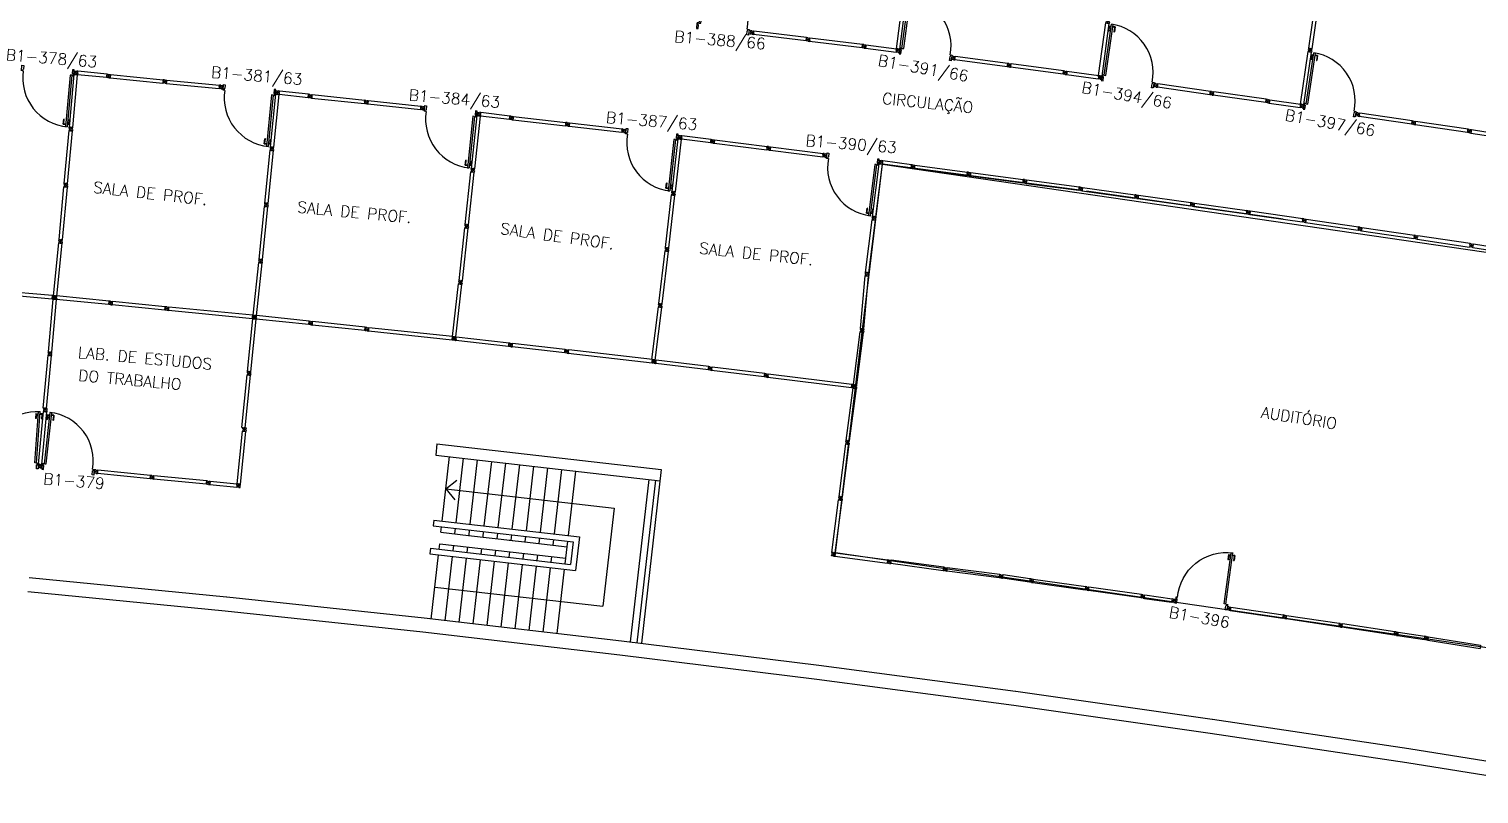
# Model space of a CAD drawing. Header units: millimetres. Extents: x 2757 to 3055, y 1102 to 1216.
# Drawn here: x 2949.72 to 2975.42, y 1184.72 to 1198.28 of the extents above; entities that cross this region are included whole.
import ezdxf

# ---------------------------------------------------------------- set-up
doc = ezdxf.new("R2010")
doc.units = ezdxf.units.MM
for name, color, linetype in [('ALV', 2, 'Continuous'), ('BANC', 2, 'Continuous'), ('DIV', 2, 'Continuous'), ('ESC', 1, 'Continuous'), ('TEXTO', 2, 'Continuous'), ('TEXTO-ENDEREÇO', 2, 'Continuous'), ('USO1', 2, 'Continuous')]:
    doc.layers.add(name, color=color, linetype=linetype)
doc.styles.add('1', font='romans.shx')
doc.styles.add('UNB-100', font='simplex.shx', dxfattribs={"height": 0.2})
doc.styles.add('UNB-100-1', font='simplex.shx', dxfattribs={"height": 0.2})
doc.dimstyles.new('1-600', dxfattribs={"dimtxt": 1.1, "dimasz": 2.5, "dimexe": 2, "dimexo": 4, "dimgap": 0.2, "dimtad": 1, "dimdec": 0, "dimzin": 4, "dimdsep": 46, "dimlunit": 6, "dimtxsty": '1', "dimblk1": 'NONE', "dimblk2": 'NONE', "dimsah": 1, "dimcen": 0, "dimclrd": 2, "dimclre": 2, "dimclrt": 2, "dimadec": 0, "dimazin": 0, "dimtfac": 1, "dimtdec": 0, "dimtmove": 2, "dimatfit": 3, "dimldrblk": 'NONE', "dimfxl": 1, "dimtolj": 1, "dimtzin": 0, "dimarcsym": 0})

# ---------------------------------------------------------------- blocks, each defined once
blk = doc.blocks.new('DIVMT-SLC')
for p, q in [((-0.03, 0.03), (-0.03, 0.006)), ((-0.008, 0.03), (-0.03, 0.03)), ((-0.0185, 0.006), (-0.03, 0.006)), ((-0.0185, -0.006), (-0.0185, 0.006)), ((-0.008, 0.03), (-0.008, 0.02)), ((-0.008, 0.02), (0.008, 0.02)), ((-0.0051, 0), (0.0051, 0)), ((0.0051, 0), (-0.0051, 0)), ((-0.0051, 0), (0.0051, 0)), ((0, -0.0051), (0, 0.0051)), ((0, 0.0051), (0, -0.0051)), ((0.008, 0.03), (0.008, 0.02)), ((0.008, 0.03), (0.03, 0.03)), ((0.0205, 0.006), (0.03, 0.006)), ((0.0205, -0.006), (0.0205, 0.006)), ((0.0205, 0.006), (0.0205, -0.006)), ((0.0205, 0.006), (0.03, 0.006)), ((0.97, 0.03), (0.03, 0.03)), ((0.03, 0.006), (0.03, 0.03)), ((0.03, -0.03), (0.03, 0.03)), ((0.03, -0.005), (0.03, 0.005)), ((0.97, -0.03), (0.97, 0.03)), ((0.97, 0.03), (0.97, 0.009)), ((0.97, 0.009), (0.97, 0.027)), ((0.9795, 0.006), (0.97, 0.006)), ((0.97, -0.005), (0.97, 0.005)), ((0.9795, 0.006), (0.9795, -0.006)), ((1.0051, 0), (0.9949, 0)), ((1, 0.0051), (1, -0.0051)), ((-0.0185, -0.006), (-0.03, -0.006)), ((-0.03, -0.03), (-0.03, -0.006)), ((-0.008, -0.03), (-0.03, -0.03)), ((-0.008, -0.03), (-0.008, -0.02)), ((-0.008, -0.02), (0.008, -0.02)), ((0.008, -0.03), (0.008, -0.02)), ((0.008, -0.03), (0.03, -0.03)), ((0.0205, -0.006), (0.03, -0.006)), ((0.0205, -0.006), (0.03, -0.006)), ((0.03, -0.006), (0.03, -0.03)), ((0.97, -0.03), (0.03, -0.03)), ((0.9795, -0.006), (0.97, -0.006)), ((0.97, -0.009), (0.97, -0.027))]:
    blk.add_line(p, q)
blk = doc.blocks.new('PDV2E-SLC')
at = {"layer": 'DIV', "color": 1}
for p, q in [((0.023, 0.925), (0.063, 0.925)), ((0.023, 0.925), (0.023, 0.835)), ((0.033, 0.835), (0.023, 0.835)), ((0.033, 0.915), (0.063, 0.915)), ((0.033, 0.915), (0.033, 0.835)), ((0.138, 0.925), (0.097, 0.925)), ((0.128, 0.915), (0.097, 0.915)), ((0.128, 0.915), (0.128, 0.835)), ((0.128, 0.835), (0.137, 0.835)), ((0.138, 0.925), (0.138, 0.835))]:
    blk.add_line(p, q, dxfattribs=at)
at = {"layer": 'DIV'}
for p, q in [((0.065, 0.05), (0.065, 0.965)), ((0.095, 0.965), (0.065, 0.965)), ((0.095, 0.05), (0.095, 0.965)), ((0.049, 0.05), (0.029, 0.05)), ((0.029, 0.05), (0.029, 0.035)), ((0.029, 0.035), (0.029, -0.035)), ((0.049, 0.02), (0.049, 0.05)), ((0.049, 0.02), (0.059, 0.02)), ((0.059, -0.05), (0.059, 0.02)), ((0.065, 0.05), (0.095, 0.05)), ((0.928, -0.05), (0.928, 0.02)), ((0.938, 0.02), (0.928, 0.02)), ((0.938, 0.05), (0.958, 0.05)), ((0.938, 0.02), (0.938, 0.05)), ((0.958, 0.05), (0.958, 0.035)), ((0.958, 0.035), (0.958, -0.035)), ((0.029, -0.035), (0.029, -0.05)), ((0.029, -0.05), (0.059, -0.05)), ((0.958, -0.05), (0.928, -0.05)), ((0.958, -0.035), (0.958, -0.05))]:
    blk.add_line(p, q, dxfattribs=at)
at = {"layer": 'DIV', "color": 1}
blk.add_arc((0.062, 0.1), 0.865, 356.6786, 90, dxfattribs=at)
blk = doc.blocks.new('MTT-SLC')
for p, q in [((-0.008, 0.03), (-0.03, 0.03)), ((-0.03, 0.03), (-0.03, 0.006)), ((-0.0185, 0.006), (-0.03, 0.006)), ((-0.0185, -0.006), (-0.0185, 0.006)), ((-0.008, 0.03), (-0.008, 0.02)), ((-0.008, 0.02), (0.008, 0.02)), ((-0.0051, 0), (0.0051, 0)), ((0, -0.0051), (0, 0.0051)), ((0.008, 0.03), (0.03, 0.03)), ((0.008, 0.03), (0.008, 0.02)), ((0.0205, -0.006), (0.0205, 0.006)), ((0.0205, 0.006), (0.03, 0.006)), ((0.03, 0.006), (0.03, 0.03)), ((-0.03, -0.03), (-0.03, -0.006)), ((-0.0185, -0.006), (-0.03, -0.006)), ((-0.008, -0.03), (-0.03, -0.03)), ((-0.008, -0.02), (0.008, -0.02)), ((-0.008, -0.03), (-0.008, -0.02)), ((0.008, -0.03), (0.008, -0.02)), ((0.008, -0.03), (0.03, -0.03)), ((0.0205, -0.006), (0.03, -0.006)), ((0.03, -0.006), (0.03, -0.03))]:
    blk.add_line(p, q)
blk = doc.blocks.new('ESCBSL-SLC')
for p, q in [((0.005, 3.105), (4.007, 3.105)), ((0.005, 3.105), (0.005, 2.905)), ((4.007, 3.105), (4.007, 0.005)), ((0.005, 2.905), (4.007, 2.905)), ((0.254, 1.755), (0.254, 2.905)), ((0.504, 1.755), (0.504, 2.905)), ((0.754, 1.755), (0.754, 2.905)), ((1.004, 1.755), (1.004, 2.905)), ((1.254, 1.755), (1.254, 2.905)), ((1.504, 1.755), (1.504, 2.905)), ((1.754, 1.755), (1.754, 2.905)), ((2.004, 1.755), (2.004, 2.905)), ((2.254, 1.755), (2.254, 2.905)), ((2.504, 1.755), (2.504, 2.905)), ((3.807, 2.905), (3.807, 0.005)), ((3.927, 2.905), (3.927, 0.005)), ((0.102, 1.755), (2.702, 1.755)), ((0.102, 1.755), (0.102, 1.655)), ((0.102, 1.655), (2.602, 1.655)), ((0.254, 1.555), (0.254, 1.655)), ((0.254, 1.555), (0.747, 1.555)), ((0.504, 1.555), (0.504, 1.655)), ((0.747, 1.555), (1.533, 1.555)), ((0.754, 1.555), (0.754, 1.655)), ((1.004, 1.555), (1.004, 1.655)), ((1.254, 1.555), (1.254, 1.655)), ((1.468, 1.555), (1.745, 1.555)), ((1.504, 1.555), (1.504, 1.655)), ((1.745, 1.555), (2.504, 1.555)), ((1.754, 1.555), (1.754, 1.655)), ((2.004, 1.555), (2.004, 1.655)), ((2.254, 1.555), (2.254, 1.655)), ((2.504, 1.252), (2.504, 1.655)), ((2.602, 1.655), (2.602, 1.252)), ((2.702, 1.755), (2.702, 1.152)), ((0.254, 1.352), (2.504, 1.352)), ((0.254, 1.252), (0.254, 1.352)), ((0.504, 1.252), (0.504, 1.352)), ((0.754, 1.252), (0.754, 1.352)), ((1.004, 1.252), (1.004, 1.352)), ((1.254, 1.252), (1.254, 1.352)), ((1.504, 1.252), (1.504, 1.352)), ((1.754, 1.252), (1.754, 1.352)), ((2.004, 1.252), (2.004, 1.352)), ((2.254, 1.252), (2.254, 1.352)), ((0.102, 1.252), (2.602, 1.252)), ((0.102, 1.252), (0.102, 1.152)), ((0.102, 1.152), (2.702, 1.152)), ((0.254, 0.005), (0.254, 1.152)), ((0.504, 0.005), (0.504, 1.152)), ((0.754, 0.005), (0.754, 1.152)), ((1.004, 0.005), (1.004, 1.152)), ((1.254, 0.005), (1.254, 1.152)), ((1.504, 0.005), (1.504, 1.152)), ((1.754, 0.005), (1.754, 1.152)), ((2.004, 0.005), (2.004, 1.152)), ((2.254, 0.005), (2.254, 1.152)), ((2.504, 0.005), (2.504, 1.152))]:
    blk.add_line(p, q)
blk = doc.blocks.new('DIV-SLC')
for p, q in [((-0.0051, 0), (0.0051, 0)), ((0, -0.0051), (0, 0.0051)), ((0.0205, 0.006), (0.03, 0.006)), ((0.0205, -0.006), (0.0205, 0.006)), ((0.03, 0.03), (0.97, 0.03)), ((0.03, 0.03), (0.03, -0.03)), ((0.03, 0.009), (0.03, 0.027)), ((0.03, 0.005), (0.03, -0.005)), ((0.97, 0.03), (0.97, -0.03)), ((0.9795, 0.006), (0.97, 0.006)), ((0.97, 0.005), (0.97, -0.005)), ((0.9795, -0.006), (0.9795, 0.006)), ((1.0051, 0), (0.9949, 0)), ((0.9949, 0), (1.0051, 0)), ((1, -0.0051), (1, 0.0051)), ((0.0205, -0.006), (0.03, -0.006)), ((0.03, -0.03), (0.03, -0.009)), ((0.03, -0.009), (0.03, -0.027)), ((0.03, -0.03), (0.97, -0.03)), ((0.9795, -0.006), (0.97, -0.006))]:
    blk.add_line(p, q)
blk = doc.blocks.new('*D106')
at = {"layer": 'DEFPOINTS', "color": 0, "transparency": 16777216}
for p in [(2979.009, 1208.038), (2944.069, 1205.583), (2943.954, 1204.088), (2994.816, 1198.615), (2994.524, 1197.144)]:
    blk.add_point(p, dxfattribs=at)
at = {"layer": 'USO1', "color": 2, "lineweight": -2, "transparency": 16777216}
for p, q in [((2944.375, 1209.571), (2944.72, 1214.057)), ((2995.594, 1202.539), (2996.472, 1206.964))]:
    blk.add_line(p, q, dxfattribs=at)
blk.add_arc((2911.153, 776.839), 436.505, 78.78048, 85.60976, dxfattribs=at)
at = {"layer": 'USO1', "color": 2, "transparency": 16777216, "insert": (2970.557, 1210.225), "char_height": 1.1, "attachment_point": 5, "rotation": 352.1951, "style": '1'}
blk.add_mtext('\\A1;Sociologia', dxfattribs=at)
blk = doc.blocks.new('_NONE')
at = {"color": 0, "linetype": 'ByBlock'}
blk.add_circle((0, 0), 0.25, dxfattribs=at)

msp = doc.modelspace()

# ---------------------------------------------------------------- linework, layer by layer
at = {"layer": 'ALV'}
msp.add_lwpolyline([(2964.844, 1195.883), (2978.988, 1193.822), (2978.138, 1188.141), (2977.951, 1186.962), (2964.01, 1188.994), (2964.844, 1195.883)], dxfattribs=at)
at = {"layer": 'BANC'}
for p, q in [((2968.383, 1195.414), (2964.895, 1195.877)), ((2971.944, 1194.911), (2968.461, 1195.403)), ((2953.223, 1188.21), (2949.721, 1188.554)), ((2953.198, 1187.961), (2949.697, 1188.305)), ((2956.725, 1187.836), (2953.225, 1188.21)), ((2956.697, 1187.587), (2953.198, 1187.961)), ((2960.221, 1187.432), (2956.725, 1187.836)), ((2960.192, 1187.184), (2956.697, 1187.587)), ((2963.715, 1186.999), (2960.223, 1187.432)), ((2963.684, 1186.751), (2960.192, 1187.184)), ((2967.205, 1186.536), (2963.717, 1186.998)), ((2967.172, 1186.288), (2963.684, 1186.751)), ((2970.69, 1186.043), (2967.207, 1186.535)), ((2970.655, 1185.795), (2967.172, 1186.288)), ((2974.172, 1185.52), (2970.693, 1186.042)), ((2974.135, 1185.273), (2970.655, 1185.795)), ((2977.649, 1184.968), (2974.174, 1185.52)), ((2977.61, 1184.721), (2974.135, 1185.273))]:
    msp.add_line(p, q, dxfattribs=at)
at = {"layer": 'DIV'}
for p, q in [((2964.485, 1197.945), (2964.488, 1197.969)), ((2964.5, 1197.967), (2964.488, 1197.969)), ((2964.493, 1198.004), (2964.49, 1197.981)), ((2964.501, 1197.979), (2964.49, 1197.981)), ((2964.514, 1198.002), (2964.493, 1198.004)), ((2964.5, 1197.967), (2964.501, 1197.979)), ((2964.514, 1198.002), (2964.513, 1197.992)), ((2964.513, 1197.992), (2964.529, 1197.99)), ((2964.514, 1197.972), (2964.524, 1197.97)), ((2964.514, 1197.972), (2964.524, 1197.97)), ((2964.518, 1197.966), (2964.519, 1197.976)), ((2964.518, 1197.966), (2964.519, 1197.976)), ((2964.53, 1198), (2964.529, 1197.99)), ((2964.53, 1198), (2964.552, 1197.997)), ((2964.538, 1197.962), (2964.54, 1197.974)), ((2964.538, 1197.962), (2964.54, 1197.974)), ((2964.538, 1197.962), (2964.548, 1197.961)), ((2964.538, 1197.962), (2964.548, 1197.961)), ((2964.54, 1197.974), (2964.549, 1197.973)), ((2964.54, 1197.974), (2964.549, 1197.973)), ((2964.552, 1197.997), (2964.545, 1197.937)), ((2964.548, 1197.961), (2964.545, 1197.937)), ((2964.547, 1197.958), (2964.545, 1197.94)), ((2964.545, 1197.937), (2964.547, 1197.958)), ((2964.549, 1197.972), (2964.548, 1197.962)), ((2964.549, 1197.973), (2964.552, 1197.997)), ((2964.55, 1197.976), (2964.552, 1197.994)), ((2964.552, 1197.997), (2965.093, 1197.929)), ((2964.507, 1197.942), (2964.485, 1197.945)), ((2964.507, 1197.942), (2964.508, 1197.952)), ((2964.508, 1197.952), (2964.524, 1197.95)), ((2964.523, 1197.94), (2964.524, 1197.95)), ((2964.523, 1197.94), (2964.545, 1197.937)), ((2964.545, 1197.937), (2965.086, 1197.869)), ((2965.093, 1197.929), (2965.086, 1197.869)), ((2965.09, 1197.904), (2965.089, 1197.894)), ((2965.098, 1197.892), (2965.089, 1197.893)), ((2965.1, 1197.904), (2965.09, 1197.905)), ((2965.098, 1197.892), (2965.1, 1197.904)), ((2965.114, 1197.896), (2965.125, 1197.895)), ((2965.125, 1197.895), (2965.114, 1197.896)), ((2965.119, 1197.89), (2965.12, 1197.901)), ((2950.559, 1197.502), (2950.549, 1197.503)), ((2950.549, 1197.503), (2950.559, 1197.502)), ((2950.555, 1197.507), (2950.554, 1197.497)), ((2950.575, 1197.506), (2950.574, 1197.494)), ((2950.574, 1197.494), (2950.583, 1197.493)), ((2950.575, 1197.506), (2950.585, 1197.505)), ((2950.581, 1197.469), (2950.587, 1197.529)), ((2951.099, 1197.418), (2950.581, 1197.469)), ((2950.584, 1197.494), (2950.585, 1197.504)), ((2951.104, 1197.477), (2950.587, 1197.529)), ((2951.099, 1197.418), (2951.104, 1197.477)), ((2951.101, 1197.442), (2951.102, 1197.452)), ((2951.102, 1197.453), (2951.104, 1197.477)), ((2951.104, 1197.477), (2951.102, 1197.456)), ((2951.102, 1197.456), (2951.104, 1197.474)), ((2951.112, 1197.452), (2951.102, 1197.453)), ((2951.112, 1197.452), (2951.102, 1197.453)), ((2951.126, 1197.475), (2951.104, 1197.477)), ((2951.112, 1197.452), (2951.11, 1197.441)), ((2951.112, 1197.452), (2951.11, 1197.441)), ((2951.126, 1197.475), (2951.125, 1197.465)), ((2951.141, 1197.464), (2951.125, 1197.465)), ((2951.136, 1197.444), (2951.126, 1197.445)), ((2951.136, 1197.444), (2951.126, 1197.445)), ((2951.132, 1197.45), (2951.131, 1197.439)), ((2951.132, 1197.45), (2951.131, 1197.439)), ((2951.142, 1197.474), (2951.141, 1197.464)), ((2951.142, 1197.474), (2951.164, 1197.471)), ((2951.15, 1197.449), (2951.149, 1197.437)), ((2951.15, 1197.449), (2951.162, 1197.448)), ((2951.164, 1197.471), (2951.162, 1197.448)), ((2968.048, 1197.478), (2968.051, 1197.501)), ((2968.07, 1197.475), (2968.048, 1197.478)), ((2968.062, 1197.5), (2968.051, 1197.501)), ((2968.056, 1197.537), (2968.053, 1197.513)), ((2968.064, 1197.512), (2968.053, 1197.513)), ((2968.078, 1197.534), (2968.056, 1197.537)), ((2968.062, 1197.5), (2968.064, 1197.512)), ((2968.07, 1197.475), (2968.071, 1197.485)), ((2968.071, 1197.485), (2968.087, 1197.482)), ((2968.078, 1197.534), (2968.076, 1197.524)), ((2968.076, 1197.524), (2968.092, 1197.522)), ((2968.076, 1197.504), (2968.087, 1197.503)), ((2968.076, 1197.504), (2968.087, 1197.503)), ((2968.081, 1197.498), (2968.082, 1197.508)), ((2968.081, 1197.498), (2968.082, 1197.508)), ((2968.085, 1197.472), (2968.087, 1197.482)), ((2968.085, 1197.472), (2968.107, 1197.47)), ((2968.093, 1197.532), (2968.092, 1197.522)), ((2968.093, 1197.532), (2968.115, 1197.529)), ((2968.101, 1197.495), (2968.103, 1197.507)), ((2968.101, 1197.495), (2968.103, 1197.507)), ((2968.101, 1197.495), (2968.11, 1197.493)), ((2968.101, 1197.495), (2968.11, 1197.493)), ((2968.103, 1197.507), (2968.112, 1197.505)), ((2968.103, 1197.507), (2968.112, 1197.505)), ((2968.115, 1197.529), (2968.107, 1197.47)), ((2968.11, 1197.493), (2968.107, 1197.47)), ((2968.107, 1197.47), (2968.11, 1197.49)), ((2968.107, 1197.47), (2968.668, 1197.394)), ((2968.11, 1197.49), (2968.108, 1197.473)), ((2968.112, 1197.504), (2968.111, 1197.494)), ((2968.112, 1197.505), (2968.115, 1197.529)), ((2968.112, 1197.508), (2968.115, 1197.526)), ((2968.115, 1197.529), (2968.677, 1197.454)), ((2968.677, 1197.454), (2968.668, 1197.394)), ((2951.101, 1197.441), (2951.099, 1197.418)), ((2951.101, 1197.438), (2951.099, 1197.421)), ((2951.12, 1197.415), (2951.099, 1197.418)), ((2951.11, 1197.441), (2951.101, 1197.441)), ((2951.11, 1197.441), (2951.101, 1197.441)), ((2951.12, 1197.415), (2951.121, 1197.425)), ((2951.137, 1197.424), (2951.121, 1197.425)), ((2951.136, 1197.414), (2951.137, 1197.424)), ((2951.136, 1197.414), (2951.158, 1197.412)), ((2951.149, 1197.437), (2951.161, 1197.436)), ((2951.158, 1197.412), (2951.161, 1197.436)), ((2954.131, 1197.151), (2954.12, 1197.152)), ((2954.12, 1197.152), (2954.131, 1197.151)), ((2954.126, 1197.156), (2954.125, 1197.146)), ((2954.147, 1197.155), (2954.145, 1197.143)), ((2954.145, 1197.143), (2954.155, 1197.142)), ((2954.147, 1197.155), (2954.156, 1197.154)), ((2954.152, 1197.118), (2954.159, 1197.178)), ((2954.669, 1197.062), (2954.152, 1197.118)), ((2954.155, 1197.143), (2954.156, 1197.153)), ((2954.676, 1197.122), (2954.159, 1197.178)), ((2954.669, 1197.062), (2954.676, 1197.122)), ((2954.672, 1197.086), (2954.669, 1197.062)), ((2954.671, 1197.083), (2954.669, 1197.065)), ((2954.691, 1197.06), (2954.669, 1197.062)), ((2954.672, 1197.087), (2954.673, 1197.097)), ((2954.681, 1197.085), (2954.672, 1197.086)), ((2954.681, 1197.085), (2954.672, 1197.086)), ((2954.673, 1197.098), (2954.676, 1197.122)), ((2954.676, 1197.122), (2954.673, 1197.101)), ((2954.673, 1197.101), (2954.675, 1197.119)), ((2954.682, 1197.097), (2954.673, 1197.098)), ((2954.682, 1197.097), (2954.673, 1197.098)), ((2954.697, 1197.119), (2954.676, 1197.122)), ((2954.682, 1197.097), (2954.681, 1197.085)), ((2954.682, 1197.097), (2954.681, 1197.085)), ((2954.691, 1197.06), (2954.692, 1197.07)), ((2954.708, 1197.068), (2954.692, 1197.07)), ((2954.697, 1197.119), (2954.696, 1197.109)), ((2954.712, 1197.108), (2954.696, 1197.109)), ((2954.707, 1197.088), (2954.697, 1197.089)), ((2954.707, 1197.088), (2954.697, 1197.089)), ((2954.703, 1197.094), (2954.702, 1197.084)), ((2954.703, 1197.094), (2954.702, 1197.084)), ((2954.707, 1197.058), (2954.708, 1197.068)), ((2954.707, 1197.058), (2954.729, 1197.056)), ((2954.713, 1197.118), (2954.712, 1197.108)), ((2954.713, 1197.118), (2954.735, 1197.115)), ((2954.721, 1197.093), (2954.72, 1197.081)), ((2954.72, 1197.081), (2954.731, 1197.079)), ((2954.721, 1197.093), (2954.733, 1197.091)), ((2954.729, 1197.056), (2954.731, 1197.079)), ((2954.735, 1197.115), (2954.733, 1197.091)), ((2971.639, 1196.975), (2971.642, 1196.999)), ((2971.661, 1196.972), (2971.639, 1196.975)), ((2971.654, 1196.997), (2971.642, 1196.999)), ((2971.647, 1197.035), (2971.644, 1197.011)), ((2971.655, 1197.009), (2971.644, 1197.011)), ((2971.669, 1197.032), (2971.647, 1197.035)), ((2971.654, 1196.997), (2971.655, 1197.009)), ((2971.661, 1196.972), (2971.662, 1196.982)), ((2971.662, 1196.982), (2971.678, 1196.98)), ((2971.669, 1197.032), (2971.668, 1197.022)), ((2971.668, 1197.022), (2971.683, 1197.019)), ((2971.668, 1197.001), (2971.678, 1197)), ((2971.668, 1197.001), (2971.678, 1197)), ((2971.672, 1196.996), (2971.673, 1197.006)), ((2971.672, 1196.996), (2971.673, 1197.006)), ((2971.676, 1196.97), (2971.678, 1196.98)), ((2971.676, 1196.97), (2971.698, 1196.967)), ((2971.685, 1197.029), (2971.683, 1197.019)), ((2971.685, 1197.029), (2971.707, 1197.026)), ((2971.692, 1196.992), (2971.694, 1197.004)), ((2971.692, 1196.992), (2971.694, 1197.004)), ((2971.692, 1196.992), (2971.702, 1196.991)), ((2971.692, 1196.992), (2971.702, 1196.991)), ((2971.694, 1197.004), (2971.703, 1197.002)), ((2971.694, 1197.004), (2971.703, 1197.002)), ((2971.707, 1197.026), (2971.698, 1196.967)), ((2971.702, 1196.991), (2971.698, 1196.967)), ((2971.698, 1196.967), (2971.701, 1196.988)), ((2971.698, 1196.967), (2972.247, 1196.888)), ((2971.701, 1196.988), (2971.699, 1196.97)), ((2971.703, 1197.001), (2971.702, 1196.992)), ((2971.703, 1197.002), (2971.707, 1197.026)), ((2971.704, 1197.005), (2971.706, 1197.023)), ((2971.707, 1197.026), (2972.255, 1196.948)), ((2972.255, 1196.948), (2972.247, 1196.888)), ((2957.699, 1196.77), (2957.689, 1196.771)), ((2957.689, 1196.771), (2957.699, 1196.77)), ((2957.694, 1196.775), (2957.693, 1196.765)), ((2957.715, 1196.774), (2957.713, 1196.762)), ((2957.713, 1196.762), (2957.723, 1196.761)), ((2957.715, 1196.774), (2957.724, 1196.773)), ((2957.72, 1196.737), (2957.727, 1196.797)), ((2958.237, 1196.676), (2957.72, 1196.737)), ((2957.723, 1196.762), (2957.724, 1196.772)), ((2958.243, 1196.736), (2957.727, 1196.797)), ((2958.237, 1196.676), (2958.243, 1196.736)), ((2958.239, 1196.7), (2958.237, 1196.676)), ((2958.239, 1196.697), (2958.237, 1196.679)), ((2958.258, 1196.674), (2958.237, 1196.676)), ((2958.239, 1196.701), (2958.241, 1196.711)), ((2958.249, 1196.699), (2958.239, 1196.7)), ((2958.249, 1196.699), (2958.239, 1196.7)), ((2958.241, 1196.712), (2958.243, 1196.736)), ((2958.243, 1196.736), (2958.241, 1196.715)), ((2958.241, 1196.715), (2958.243, 1196.733)), ((2958.25, 1196.711), (2958.241, 1196.712)), ((2958.25, 1196.711), (2958.241, 1196.712)), ((2958.265, 1196.733), (2958.243, 1196.736)), ((2958.25, 1196.711), (2958.249, 1196.699)), ((2958.25, 1196.711), (2958.249, 1196.699)), ((2958.258, 1196.674), (2958.26, 1196.684)), ((2958.276, 1196.682), (2958.26, 1196.684)), ((2958.265, 1196.733), (2958.264, 1196.724)), ((2958.28, 1196.722), (2958.264, 1196.724)), ((2958.275, 1196.702), (2958.265, 1196.703)), ((2958.275, 1196.702), (2958.265, 1196.703)), ((2958.27, 1196.708), (2958.269, 1196.698)), ((2958.27, 1196.708), (2958.269, 1196.698)), ((2958.274, 1196.672), (2958.276, 1196.682)), ((2958.281, 1196.732), (2958.28, 1196.722)), ((2958.281, 1196.732), (2958.303, 1196.729)), ((2958.289, 1196.707), (2958.288, 1196.695)), ((2958.288, 1196.695), (2958.299, 1196.693)), ((2958.289, 1196.707), (2958.3, 1196.705)), ((2958.296, 1196.67), (2958.299, 1196.693)), ((2958.303, 1196.729), (2958.3, 1196.705)), ((2972.252, 1196.923), (2972.25, 1196.913)), ((2972.26, 1196.911), (2972.25, 1196.912)), ((2972.261, 1196.923), (2972.252, 1196.924)), ((2972.26, 1196.911), (2972.261, 1196.923)), ((2972.276, 1196.915), (2972.286, 1196.913)), ((2972.286, 1196.913), (2972.276, 1196.915)), ((2972.28, 1196.909), (2972.281, 1196.919)), ((2958.274, 1196.672), (2958.296, 1196.67)), ((2975.213, 1196.444), (2975.217, 1196.468)), ((2975.235, 1196.441), (2975.213, 1196.444)), ((2975.228, 1196.466), (2975.217, 1196.468)), ((2975.222, 1196.504), (2975.219, 1196.48)), ((2975.23, 1196.478), (2975.219, 1196.48)), ((2975.244, 1196.5), (2975.222, 1196.504)), ((2975.228, 1196.466), (2975.23, 1196.478)), ((2975.235, 1196.441), (2975.237, 1196.451)), ((2975.237, 1196.451), (2975.252, 1196.448)), ((2975.242, 1196.47), (2975.253, 1196.469)), ((2975.242, 1196.47), (2975.253, 1196.469)), ((2975.244, 1196.5), (2975.243, 1196.49)), ((2975.243, 1196.49), (2975.258, 1196.488)), ((2975.247, 1196.464), (2975.248, 1196.474)), ((2975.247, 1196.464), (2975.248, 1196.474)), ((2975.251, 1196.439), (2975.252, 1196.448)), ((2975.251, 1196.439), (2975.273, 1196.435)), ((2975.26, 1196.498), (2975.258, 1196.488)), ((2975.26, 1196.498), (2975.282, 1196.495)), ((2975.267, 1196.46), (2975.269, 1196.472)), ((2975.267, 1196.46), (2975.269, 1196.472)), ((2975.267, 1196.46), (2975.276, 1196.459)), ((2975.267, 1196.46), (2975.276, 1196.459)), ((2975.269, 1196.472), (2975.278, 1196.471)), ((2975.269, 1196.472), (2975.278, 1196.471)), ((2975.282, 1196.495), (2975.273, 1196.435)), ((2975.276, 1196.459), (2975.273, 1196.435)), ((2975.276, 1196.456), (2975.273, 1196.438)), ((2975.273, 1196.435), (2975.276, 1196.456)), ((2975.273, 1196.435), (2975.821, 1196.352)), ((2975.278, 1196.47), (2975.276, 1196.46)), ((2975.278, 1196.471), (2975.282, 1196.495)), ((2975.279, 1196.474), (2975.281, 1196.492)), ((2975.282, 1196.495), (2975.829, 1196.411)), ((2961.264, 1196.358), (2961.254, 1196.359)), ((2961.254, 1196.359), (2961.264, 1196.358)), ((2961.259, 1196.364), (2961.258, 1196.354)), ((2961.28, 1196.362), (2961.278, 1196.35)), ((2961.278, 1196.35), (2961.288, 1196.349)), ((2961.28, 1196.362), (2961.289, 1196.361)), ((2961.285, 1196.325), (2961.292, 1196.385)), ((2961.801, 1196.26), (2961.285, 1196.325)), ((2961.288, 1196.35), (2961.289, 1196.36)), ((2961.808, 1196.32), (2961.292, 1196.385)), ((2961.801, 1196.26), (2961.808, 1196.32)), ((2961.804, 1196.284), (2961.801, 1196.26)), ((2961.803, 1196.281), (2961.801, 1196.263)), ((2961.822, 1196.258), (2961.801, 1196.26)), ((2961.804, 1196.285), (2961.805, 1196.295)), ((2961.813, 1196.283), (2961.804, 1196.284)), ((2961.813, 1196.283), (2961.804, 1196.284)), ((2961.805, 1196.296), (2961.808, 1196.32)), ((2961.808, 1196.32), (2961.805, 1196.299)), ((2961.805, 1196.299), (2961.808, 1196.317)), ((2961.815, 1196.295), (2961.805, 1196.296)), ((2961.815, 1196.295), (2961.805, 1196.296)), ((2961.83, 1196.317), (2961.808, 1196.32)), ((2961.815, 1196.295), (2961.813, 1196.283)), ((2961.815, 1196.295), (2961.813, 1196.283)), ((2961.822, 1196.258), (2961.824, 1196.267)), ((2961.84, 1196.265), (2961.824, 1196.267)), ((2961.83, 1196.317), (2961.829, 1196.307)), ((2961.845, 1196.305), (2961.829, 1196.307)), ((2961.839, 1196.286), (2961.829, 1196.287)), ((2961.839, 1196.286), (2961.829, 1196.287)), ((2961.835, 1196.291), (2961.833, 1196.281)), ((2961.835, 1196.291), (2961.833, 1196.281)), ((2961.838, 1196.256), (2961.84, 1196.265)), ((2961.838, 1196.256), (2961.86, 1196.253)), ((2961.846, 1196.315), (2961.845, 1196.305)), ((2961.846, 1196.315), (2961.868, 1196.312)), ((2961.853, 1196.29), (2961.852, 1196.278)), ((2961.852, 1196.278), (2961.863, 1196.277)), ((2961.853, 1196.29), (2961.865, 1196.289)), ((2961.86, 1196.253), (2961.863, 1196.277)), ((2961.868, 1196.312), (2961.865, 1196.289)), ((2965.357, 1195.873), (2964.851, 1195.943)), ((2965.349, 1195.814), (2964.844, 1195.883)), ((2950.133, 1193.493), (2948.645, 1193.626)), ((2950.138, 1193.553), (2948.651, 1193.686)), ((2950.133, 1193.493), (2950.138, 1193.553)), ((2950.135, 1193.514), (2950.133, 1193.496)), ((2950.135, 1193.518), (2950.136, 1193.528)), ((2950.145, 1193.516), (2950.135, 1193.517)), ((2950.138, 1193.553), (2950.136, 1193.532)), ((2950.136, 1193.532), (2950.138, 1193.55)), ((2950.146, 1193.528), (2950.136, 1193.529)), ((2950.146, 1193.528), (2950.145, 1193.516)), ((2950.171, 1193.52), (2950.16, 1193.521)), ((2950.166, 1193.526), (2950.165, 1193.516)), ((2952.138, 1193.356), (2952.136, 1193.332)), ((2952.16, 1193.354), (2952.138, 1193.356)), ((2952.16, 1193.354), (2952.159, 1193.344)), ((2952.159, 1193.344), (2952.175, 1193.343)), ((2952.176, 1193.353), (2952.175, 1193.343)), ((2952.176, 1193.353), (2952.198, 1193.351)), ((2952.192, 1193.291), (2952.198, 1193.351)), ((2952.196, 1193.327), (2952.198, 1193.351)), ((2953.684, 1193.205), (2952.198, 1193.351)), ((2952.133, 1193.297), (2952.135, 1193.32)), ((2952.155, 1193.294), (2952.133, 1193.297)), ((2952.146, 1193.319), (2952.135, 1193.32)), ((2952.147, 1193.331), (2952.136, 1193.332)), ((2952.146, 1193.319), (2952.147, 1193.331)), ((2952.155, 1193.304), (2952.171, 1193.303)), ((2952.155, 1193.294), (2952.155, 1193.304)), ((2952.16, 1193.324), (2952.17, 1193.323)), ((2952.17, 1193.323), (2952.16, 1193.324)), ((2952.16, 1193.324), (2952.17, 1193.323)), ((2952.166, 1193.329), (2952.165, 1193.318)), ((2952.165, 1193.318), (2952.166, 1193.329)), ((2952.17, 1193.293), (2952.171, 1193.303)), ((2952.17, 1193.293), (2952.192, 1193.291)), ((2952.186, 1193.328), (2952.185, 1193.316)), ((2952.185, 1193.316), (2952.186, 1193.328)), ((2952.185, 1193.316), (2952.195, 1193.315)), ((2952.185, 1193.316), (2952.195, 1193.315)), ((2952.186, 1193.328), (2952.196, 1193.327)), ((2952.186, 1193.328), (2952.196, 1193.327)), ((2952.195, 1193.315), (2952.192, 1193.291)), ((2953.679, 1193.145), (2952.192, 1193.291)), ((2952.195, 1193.316), (2952.196, 1193.326)), ((2953.679, 1193.145), (2953.684, 1193.205)), ((2953.681, 1193.166), (2953.679, 1193.148)), ((2953.681, 1193.17), (2953.682, 1193.18)), ((2953.69, 1193.168), (2953.681, 1193.169)), ((2953.684, 1193.205), (2953.682, 1193.184)), ((2953.682, 1193.184), (2953.684, 1193.202)), ((2953.692, 1193.18), (2953.682, 1193.181)), ((2953.692, 1193.18), (2953.69, 1193.168)), ((2953.716, 1193.172), (2953.706, 1193.173)), ((2953.712, 1193.178), (2953.711, 1193.167)), ((2955.677, 1192.932), (2955.679, 1192.956)), ((2955.698, 1192.929), (2955.677, 1192.932)), ((2955.69, 1192.954), (2955.679, 1192.956)), ((2955.683, 1192.991), (2955.68, 1192.967)), ((2955.692, 1192.966), (2955.68, 1192.967)), ((2955.705, 1192.989), (2955.683, 1192.991)), ((2955.69, 1192.954), (2955.692, 1192.966)), ((2955.698, 1192.929), (2955.699, 1192.939)), ((2955.699, 1192.939), (2955.715, 1192.938)), ((2955.705, 1192.989), (2955.704, 1192.979)), ((2955.704, 1192.979), (2955.719, 1192.978)), ((2955.704, 1192.959), (2955.715, 1192.958)), ((2955.715, 1192.958), (2955.704, 1192.959)), ((2955.704, 1192.959), (2955.715, 1192.958)), ((2955.71, 1192.964), (2955.709, 1192.953)), ((2955.709, 1192.953), (2955.71, 1192.964)), ((2955.714, 1192.928), (2955.715, 1192.938)), ((2955.714, 1192.928), (2955.736, 1192.926)), ((2955.721, 1192.987), (2955.719, 1192.978)), ((2955.721, 1192.987), (2955.742, 1192.985)), ((2955.73, 1192.962), (2955.729, 1192.95)), ((2955.729, 1192.95), (2955.73, 1192.962)), ((2955.729, 1192.95), (2955.739, 1192.949)), ((2955.729, 1192.95), (2955.739, 1192.949)), ((2955.73, 1192.962), (2955.74, 1192.961)), ((2955.73, 1192.962), (2955.74, 1192.961)), ((2955.736, 1192.926), (2955.742, 1192.985)), ((2955.739, 1192.949), (2955.736, 1192.926)), ((2957.221, 1192.767), (2955.736, 1192.926)), ((2955.739, 1192.95), (2955.74, 1192.96)), ((2955.74, 1192.961), (2955.742, 1192.985)), ((2957.227, 1192.827), (2955.742, 1192.985)), ((2957.221, 1192.767), (2957.227, 1192.827)), ((2957.227, 1192.827), (2957.225, 1192.806)), ((2957.225, 1192.806), (2957.227, 1192.824)), ((2957.223, 1192.788), (2957.222, 1192.77)), ((2957.224, 1192.792), (2957.225, 1192.802)), ((2957.233, 1192.79), (2957.224, 1192.791)), ((2957.234, 1192.802), (2957.225, 1192.803)), ((2957.234, 1192.802), (2957.233, 1192.79)), ((2957.259, 1192.794), (2957.249, 1192.795)), ((2957.255, 1192.799), (2957.254, 1192.789)), ((2959.224, 1192.596), (2959.221, 1192.572)), ((2959.233, 1192.571), (2959.221, 1192.572)), ((2959.246, 1192.594), (2959.224, 1192.596)), ((2959.231, 1192.559), (2959.233, 1192.571)), ((2959.246, 1192.594), (2959.245, 1192.584)), ((2959.245, 1192.584), (2959.261, 1192.582)), ((2959.245, 1192.564), (2959.256, 1192.563)), ((2959.256, 1192.563), (2959.245, 1192.564)), ((2959.245, 1192.564), (2959.256, 1192.563)), ((2959.251, 1192.568), (2959.25, 1192.558)), ((2959.25, 1192.558), (2959.251, 1192.568)), ((2959.262, 1192.592), (2959.261, 1192.582)), ((2959.262, 1192.592), (2959.284, 1192.59)), ((2959.271, 1192.567), (2959.27, 1192.555)), ((2959.27, 1192.555), (2959.271, 1192.567)), ((2959.271, 1192.567), (2959.281, 1192.566)), ((2959.271, 1192.567), (2959.281, 1192.566)), ((2959.277, 1192.53), (2959.284, 1192.59)), ((2959.28, 1192.555), (2959.281, 1192.565)), ((2959.281, 1192.566), (2959.284, 1192.59)), ((2960.767, 1192.419), (2959.284, 1192.59)), ((2959.217, 1192.537), (2959.22, 1192.561)), ((2959.239, 1192.534), (2959.217, 1192.537)), ((2959.231, 1192.559), (2959.22, 1192.561)), ((2959.239, 1192.534), (2959.24, 1192.544)), ((2959.24, 1192.544), (2959.256, 1192.542)), ((2959.255, 1192.532), (2959.256, 1192.542)), ((2959.255, 1192.532), (2959.277, 1192.53)), ((2959.27, 1192.555), (2959.28, 1192.554)), ((2959.27, 1192.555), (2959.28, 1192.554)), ((2959.28, 1192.554), (2959.277, 1192.53)), ((2960.761, 1192.359), (2959.277, 1192.53)), ((2960.761, 1192.359), (2960.767, 1192.419)), ((2960.763, 1192.38), (2960.761, 1192.362)), ((2960.763, 1192.384), (2960.764, 1192.394)), ((2960.773, 1192.382), (2960.763, 1192.383)), ((2960.767, 1192.419), (2960.765, 1192.398)), ((2960.765, 1192.398), (2960.767, 1192.416)), ((2960.774, 1192.394), (2960.765, 1192.395)), ((2960.774, 1192.394), (2960.773, 1192.382)), ((2960.799, 1192.385), (2960.789, 1192.386)), ((2960.794, 1192.391), (2960.793, 1192.381)), ((2962.755, 1192.112), (2962.757, 1192.135)), ((2962.776, 1192.109), (2962.755, 1192.112)), ((2962.769, 1192.134), (2962.757, 1192.135)), ((2962.762, 1192.171), (2962.759, 1192.147)), ((2962.77, 1192.146), (2962.759, 1192.147)), ((2962.784, 1192.169), (2962.762, 1192.171)), ((2962.769, 1192.134), (2962.77, 1192.146)), ((2962.776, 1192.109), (2962.778, 1192.119)), ((2962.778, 1192.119), (2962.793, 1192.117)), ((2962.784, 1192.169), (2962.782, 1192.159)), ((2962.782, 1192.159), (2962.798, 1192.157)), ((2962.783, 1192.138), (2962.793, 1192.137)), ((2962.793, 1192.137), (2962.783, 1192.138)), ((2962.783, 1192.138), (2962.793, 1192.137)), ((2962.788, 1192.143), (2962.787, 1192.133)), ((2962.787, 1192.133), (2962.788, 1192.143)), ((2962.792, 1192.107), (2962.793, 1192.117)), ((2962.792, 1192.107), (2962.814, 1192.104)), ((2962.799, 1192.167), (2962.798, 1192.157)), ((2962.799, 1192.167), (2962.821, 1192.164)), ((2962.809, 1192.141), (2962.808, 1192.129)), ((2962.808, 1192.129), (2962.809, 1192.141)), ((2962.808, 1192.129), (2962.817, 1192.128)), ((2962.808, 1192.129), (2962.817, 1192.128)), ((2962.809, 1192.141), (2962.818, 1192.14)), ((2962.809, 1192.141), (2962.818, 1192.14)), ((2962.814, 1192.104), (2962.821, 1192.164)), ((2962.817, 1192.128), (2962.814, 1192.104)), ((2964.296, 1191.921), (2962.814, 1192.104)), ((2962.817, 1192.129), (2962.818, 1192.139)), ((2962.818, 1192.14), (2962.821, 1192.164)), ((2964.303, 1191.981), (2962.821, 1192.164)), ((2964.296, 1191.921), (2964.303, 1191.981)), ((2964.299, 1191.942), (2964.297, 1191.924)), ((2964.299, 1191.946), (2964.3, 1191.956)), ((2964.309, 1191.944), (2964.299, 1191.945)), ((2964.303, 1191.981), (2964.301, 1191.96)), ((2964.301, 1191.96), (2964.303, 1191.978)), ((2964.31, 1191.956), (2964.301, 1191.957)), ((2964.31, 1191.956), (2964.309, 1191.944)), ((2964.335, 1191.947), (2964.325, 1191.948)), ((2964.33, 1191.952), (2964.329, 1191.942)), ((2949.886, 1190.564), (2949.88, 1190.504)), ((2949.883, 1190.539), (2949.882, 1190.529)), ((2949.892, 1190.527), (2949.882, 1190.528)), ((2949.893, 1190.539), (2949.883, 1190.54)), ((2949.892, 1190.527), (2949.893, 1190.539)), ((2949.908, 1190.532), (2949.918, 1190.531)), ((2949.918, 1190.531), (2949.908, 1190.532)), ((2949.912, 1190.526), (2949.913, 1190.537)), ((2952.87, 1190.271), (2952.868, 1190.247)), ((2952.892, 1190.268), (2952.87, 1190.271)), ((2952.892, 1190.268), (2952.891, 1190.258)), ((2952.891, 1190.258), (2952.907, 1190.257)), ((2952.908, 1190.267), (2952.907, 1190.257)), ((2952.908, 1190.267), (2952.93, 1190.265)), ((2952.93, 1190.265), (2952.924, 1190.205)), ((2952.928, 1190.241), (2952.93, 1190.265)), ((2952.928, 1190.244), (2952.93, 1190.262)), ((2952.93, 1190.265), (2953.406, 1190.218)), ((2952.865, 1190.211), (2952.867, 1190.235)), ((2952.886, 1190.209), (2952.865, 1190.211)), ((2952.878, 1190.234), (2952.867, 1190.235)), ((2952.879, 1190.246), (2952.868, 1190.247)), ((2952.878, 1190.234), (2952.879, 1190.246)), ((2952.886, 1190.209), (2952.887, 1190.219)), ((2952.887, 1190.219), (2952.903, 1190.217)), ((2952.892, 1190.238), (2952.902, 1190.237)), ((2952.892, 1190.238), (2952.902, 1190.237)), ((2952.897, 1190.233), (2952.898, 1190.243)), ((2952.897, 1190.233), (2952.898, 1190.243)), ((2952.902, 1190.207), (2952.903, 1190.217)), ((2952.902, 1190.207), (2952.924, 1190.205)), ((2952.917, 1190.23), (2952.918, 1190.242)), ((2952.917, 1190.23), (2952.918, 1190.242)), ((2952.917, 1190.23), (2952.927, 1190.229)), ((2952.917, 1190.23), (2952.927, 1190.229)), ((2952.918, 1190.242), (2952.928, 1190.241)), ((2952.918, 1190.242), (2952.928, 1190.241)), ((2952.927, 1190.229), (2952.924, 1190.205)), ((2952.924, 1190.205), (2952.926, 1190.226)), ((2952.924, 1190.205), (2953.401, 1190.159)), ((2952.926, 1190.226), (2952.925, 1190.208)), ((2952.928, 1190.24), (2952.927, 1190.23)), ((2953.406, 1190.218), (2953.401, 1190.159)), ((2953.404, 1190.193), (2953.403, 1190.184)), ((2953.412, 1190.182), (2953.403, 1190.183)), ((2953.413, 1190.194), (2953.404, 1190.194)), ((2953.412, 1190.182), (2953.413, 1190.194)), ((2953.428, 1190.186), (2953.438, 1190.185)), ((2953.438, 1190.185), (2953.428, 1190.186)), ((2953.433, 1190.181), (2953.434, 1190.191)), ((2966.915, 1188.552), (2966.918, 1188.576)), ((2966.936, 1188.549), (2966.915, 1188.552)), ((2966.929, 1188.574), (2966.918, 1188.576)), ((2966.923, 1188.611), (2966.92, 1188.587)), ((2966.931, 1188.586), (2966.92, 1188.587)), ((2966.945, 1188.608), (2966.923, 1188.611)), ((2966.929, 1188.574), (2966.931, 1188.586)), ((2966.936, 1188.549), (2966.938, 1188.559)), ((2966.938, 1188.559), (2966.954, 1188.556)), ((2966.945, 1188.608), (2966.943, 1188.598)), ((2966.943, 1188.598), (2966.959, 1188.596)), ((2966.943, 1188.578), (2966.954, 1188.577)), ((2966.954, 1188.577), (2966.943, 1188.578)), ((2966.943, 1188.578), (2966.954, 1188.577)), ((2966.948, 1188.572), (2966.949, 1188.582)), ((2966.949, 1188.582), (2966.948, 1188.572)), ((2966.952, 1188.547), (2966.954, 1188.556)), ((2966.952, 1188.547), (2966.974, 1188.544)), ((2966.961, 1188.606), (2966.959, 1188.596)), ((2966.961, 1188.606), (2966.982, 1188.603)), ((2966.968, 1188.569), (2966.97, 1188.58)), ((2966.97, 1188.58), (2966.968, 1188.569)), ((2966.968, 1188.569), (2966.977, 1188.567)), ((2966.968, 1188.569), (2966.977, 1188.567)), ((2966.97, 1188.58), (2966.979, 1188.579)), ((2966.97, 1188.58), (2966.979, 1188.579)), ((2966.974, 1188.544), (2966.982, 1188.603)), ((2966.977, 1188.567), (2966.974, 1188.544)), ((2967.449, 1188.477), (2966.974, 1188.544)), ((2966.978, 1188.568), (2966.979, 1188.578)), ((2966.979, 1188.579), (2966.982, 1188.603)), ((2967.457, 1188.537), (2966.982, 1188.603)), ((2973.916, 1187.537), (2973.92, 1187.56)), ((2973.938, 1187.534), (2973.916, 1187.537)), ((2973.931, 1187.559), (2973.92, 1187.56)), ((2973.925, 1187.596), (2973.921, 1187.572)), ((2973.933, 1187.571), (2973.921, 1187.572)), ((2973.947, 1187.593), (2973.925, 1187.596)), ((2973.931, 1187.559), (2973.933, 1187.571)), ((2973.938, 1187.534), (2973.939, 1187.543)), ((2973.939, 1187.543), (2973.955, 1187.541)), ((2973.947, 1187.593), (2973.945, 1187.583)), ((2973.945, 1187.583), (2973.961, 1187.581)), ((2973.945, 1187.563), (2973.955, 1187.561)), ((2973.945, 1187.563), (2973.955, 1187.561)), ((2973.949, 1187.557), (2973.951, 1187.567)), ((2973.949, 1187.557), (2973.951, 1187.567)), ((2973.954, 1187.531), (2973.955, 1187.541)), ((2973.954, 1187.531), (2973.975, 1187.528)), ((2973.963, 1187.591), (2973.961, 1187.581)), ((2973.963, 1187.591), (2973.984, 1187.587)), ((2973.97, 1187.553), (2973.971, 1187.565)), ((2973.97, 1187.553), (2973.971, 1187.565)), ((2973.97, 1187.553), (2973.979, 1187.552)), ((2973.97, 1187.553), (2973.979, 1187.552)), ((2973.971, 1187.565), (2973.981, 1187.564)), ((2973.971, 1187.565), (2973.981, 1187.564)), ((2973.984, 1187.587), (2973.975, 1187.528)), ((2973.979, 1187.552), (2973.975, 1187.528)), ((2973.975, 1187.528), (2973.979, 1187.549)), ((2973.975, 1187.528), (2974.449, 1187.457)), ((2973.979, 1187.549), (2973.976, 1187.531)), ((2973.981, 1187.563), (2973.979, 1187.553)), ((2973.981, 1187.564), (2973.984, 1187.587)), ((2973.981, 1187.567), (2973.984, 1187.584)), ((2973.984, 1187.587), (2974.458, 1187.517)), ((2974.458, 1187.517), (2974.449, 1187.457)), ((2974.454, 1187.492), (2974.452, 1187.482)), ((2974.462, 1187.48), (2974.452, 1187.481)), ((2974.463, 1187.491), (2974.454, 1187.493)), ((2974.462, 1187.48), (2974.463, 1187.491)), ((2974.478, 1187.483), (2974.488, 1187.482)), ((2974.488, 1187.482), (2974.478, 1187.483)), ((2974.482, 1187.477), (2974.484, 1187.488))]:
    msp.add_line(p, q, dxfattribs=at)
at = {"layer": 'ESC'}
for p, q in [((2957.109, 1190.13), (2957.305, 1190.285)), ((2957.109, 1190.13), (2960.09, 1189.789)), ((2957.109, 1190.13), (2957.265, 1189.934)), ((2960.09, 1189.789), (2959.891, 1188.049)), ((2956.91, 1188.389), (2959.891, 1188.049))]:
    msp.add_line(p, q, dxfattribs=at)
at = {"layer": 'TEXTO-ENDEREÇO'}
for p, q in [((2974.321, 1194.555), (2975.25, 1194.415)), ((2975.26, 1194.475), (2974.33, 1194.614)), ((2975.31, 1194.407), (2976.022, 1194.292)), ((2976.032, 1194.351), (2975.319, 1194.466)), ((2969.495, 1188.248), (2969.979, 1188.18)), ((2969.486, 1188.188), (2969.97, 1188.12)), ((2972.927, 1187.685), (2971.998, 1187.825)), ((2972.007, 1187.885), (2972.936, 1187.746))]:
    msp.add_line(p, q, dxfattribs=at)

# ---------------------------------------------------------------- block references
at = {"layer": 'DIV'}
for name, p, rotation in [('PDV2E-SLC', (2961.525, 1198.342), 352.760064157612), ('DIVMT-SLC', (2965.246, 1198.887), 262.7154786894239), ('PDV2E-SLC', (2965.12, 1197.895), 352.2722641576121), ('DIVMT-SLC', (2972.568, 1198.893), 261.7298794321379), ('DIVMT-SLC', (2962.534, 1198.216), 352.912142052228), ('DIVMT-SLC', (2968.837, 1198.411), 262.2276743415978), ('PDV2E-SLC', (2968.702, 1197.42), 351.7844641576121), ('DIVMT-SLC', (2963.526, 1198.093), 352.9958800657282), ('MTT-SLC', (2965.119, 1197.895), 172.7939161618168), ('DIVMT-SLC', (2966.099, 1197.765), 352.4243420522281), ('DIVMT-SLC', (2972.424, 1197.903), 261.7398699937717), ('PDV2E-SLC', (2972.281, 1196.914), 351.2966641576121), ('PDV2E-SLC', (2950.546, 1197.503), 174.9478601558303), ('DIVMT-SLC', (2950.554, 1197.502), 264.8446027548708), ('DIVMT-SLC', (2952.127, 1197.347), 174.4239903085822), ('DIVMT-SLC', (2967.09, 1197.634), 352.5080800657282), ('MTT-SLC', (2968.702, 1197.42), 262.2276743415978), ('DIVMT-SLC', (2953.122, 1197.25), 174.414492230336), ('PDV2E-SLC', (2954.117, 1197.152), 174.4600601558303), ('DIVMT-SLC', (2969.692, 1197.28), 351.936542052228), ('DIVMT-SLC', (2954.126, 1197.151), 264.3567985882041), ('DIVMT-SLC', (2955.697, 1196.983), 173.9361903085822), ('DIVMT-SLC', (2956.691, 1196.877), 173.926692230336), ('DIVMT-SLC', (2970.682, 1197.14), 352.0202800657282), ('MTT-SLC', (2972.281, 1196.914), 171.8183161618168), ('PDV2E-SLC', (2957.685, 1196.771), 173.9722601558303), ('DIVMT-SLC', (2957.694, 1196.77), 263.8689944215375), ('DIVMT-SLC', (2959.263, 1196.589), 173.4483903085822), ('DIVMT-SLC', (2973.27, 1196.765), 351.4487420522281), ('DIVMT-SLC', (2950.462, 1196.506), 264.8446027548708), ('DIVMT-SLC', (2960.257, 1196.474), 173.438892230336), ('PDV2E-SLC', (2961.25, 1196.36), 173.4844601558303), ('DIVMT-SLC', (2974.258, 1196.617), 351.5324800657282), ('DIVMT-SLC', (2954.025, 1196.156), 264.3567985882041), ('DIVMT-SLC', (2961.259, 1196.359), 263.3811902548708), ('DIVMT-SLC', (2962.827, 1196.164), 172.9605903085822), ('DIVMT-SLC', (2963.819, 1196.041), 172.951092230336), ('PDV2E-SLC', (2964.811, 1195.918), 172.9966601558303), ('DIVMT-SLC', (2964.818, 1195.917), 262.8933860882041), ('DIVMT-SLC', (2957.585, 1195.776), 263.8689944215375), ('MTT-SLC', (2965.383, 1195.84), 172.4727903085822), ('DIVMT-SLC', (2966.374, 1195.709), 172.4727903085822), ('DIVMT-SLC', (2967.365, 1195.578), 172.463292230336), ('DIVMT-SLC', (2950.373, 1195.51), 264.6161250585699), ('DIVMT-SLC', (2961.141, 1195.365), 263.3811902548708), ('DIVMT-SLC', (2968.357, 1195.446), 172.463292230336), ('DIVMT-SLC', (2969.347, 1195.308), 172.0345722965631), ('DIVMT-SLC', (2953.927, 1195.161), 264.1283208919032), ('DIVMT-SLC', (2970.337, 1195.168), 171.9515879086672), ('DIVMT-SLC', (2971.328, 1195.028), 171.9515879086672), ('DIVMT-SLC', (2964.694, 1194.925), 262.8933860882041), ('DIVMT-SLC', (2972.317, 1194.885), 171.7742162105643), ('DIVMT-SLC', (2973.307, 1194.737), 171.4637862522859), ('DIVMT-SLC', (2957.478, 1194.782), 263.6405167252365), ('DIVMT-SLC', (2974.296, 1194.589), 171.487692230336), ('DIVMT-SLC', (2950.279, 1194.515), 264.4725517522242), ('DIVMT-SLC', (2961.026, 1194.372), 263.1527125585699), ('MTT-SLC', (2975.284, 1194.441), 171.5609336918816), ('DIVMT-SLC', (2953.825, 1194.166), 263.9847475855575), ('DIVMT-SLC', (2964.571, 1193.932), 265.022926734669), ('DIVMT-SLC', (2957.367, 1193.788), 263.4969434188909), ('DIVMT-SLC', (2950.182, 1193.519), 264.8069247072932), ('MTT-SLC', (2950.165, 1193.521), 174.8400800488009), ('DIVMT-SLC', (2950.172, 1193.52), 354.4900808035792), ('DIVMT-SLC', (2951.167, 1193.422), 354.3671583675265), ('DIVMT-SLC', (2960.907, 1193.379), 263.0091392522242), ('DIVMT-SLC', (2953.72, 1193.172), 264.3191205406265), ('MTT-SLC', (2953.711, 1193.173), 174.3522800488009), ('DIVMT-SLC', (2953.718, 1193.172), 354.0022808035792), ('DIVMT-SLC', (2954.712, 1193.066), 353.8793583675265), ('MTT-SLC', (2957.254, 1192.794), 173.8644800488009), ('DIVMT-SLC', (2957.26, 1192.793), 353.5144808035791), ('DIVMT-SLC', (2964.485, 1192.936), 262.6649083919032), ('DIVMT-SLC', (2958.254, 1192.679), 353.3915583675264), ('DIVMT-SLC', (2950.092, 1192.523), 264.706618274874), ('MTT-SLC', (2960.794, 1192.386), 173.3766800488009), ('DIVMT-SLC', (2960.8, 1192.385), 353.0266808035792), ('DIVMT-SLC', (2953.621, 1192.177), 264.2188141082074), ('DIVMT-SLC', (2961.792, 1192.262), 352.9037583675265), ('DIVMT-SLC', (2964.357, 1191.944), 262.5213350855575), ('MTT-SLC', (2964.33, 1191.947), 172.8888800488009), ('DIVMT-SLC', (2950.01, 1191.527), 264.7066224415407), ('PDV2E-SLC', (2949.922, 1190.531), 353.546453268153), ('DIVMT-SLC', (2953.539, 1191.18), 264.2188224415407), ('DIVMT-SLC', (2964.227, 1190.953), 262.8557080406265), ('MTT-SLC', (2949.913, 1190.531), 175.9511336918815), ('DIVMT-SLC', (2950.907, 1190.434), 354.3533194694657), ('DIVMT-SLC', (2951.902, 1190.335), 354.399643884228), ('MTT-SLC', (2953.433, 1190.186), 175.4633336918815), ('DIVMT-SLC', (2964.102, 1189.96), 262.7554016082074), ('MTT-SLC', (2963.976, 1188.968), 352.4518163545134), ('DIV-SLC', (2963.974, 1188.969), 352.4563071593901), ('DIVMT-SLC', (2964.966, 1188.837), 352.4021194694657), ('DIVMT-SLC', (2965.957, 1188.705), 352.6766492073812), ('MTT-SLC', (2967.483, 1188.503), 351.9640163545134), ('MTT-SLC', (2967.483, 1188.503), 351.9640163545134), ('MTT-SLC', (2967.483, 1188.503), 351.9640163545134), ('MTT-SLC', (2967.483, 1188.503), 351.9640163545134), ('MTT-SLC', (2967.483, 1188.503), 351.9640163545134), ('MTT-SLC', (2967.483, 1188.503), 351.9640163545134), ('DIV-SLC', (2967.483, 1188.503), 351.9685071593901), ('DIVMT-SLC', (2968.471, 1188.363), 351.9143194694657), ('MTT-SLC', (2969.461, 1188.222), 351.4762163545134), ('MTT-SLC', (2970.004, 1188.146), 351.9922962092128), ('MTT-SLC', (2970.984, 1188.008), 351.4762163545134), ('DIV-SLC', (2970.984, 1188.008), 351.4807071593902), ('MTT-SLC', (2971.972, 1187.86), 351.4265194694657), ('DIVMT-SLC', (2972.961, 1187.71), 351.472843884228), ('MTT-SLC', (2974.484, 1187.482), 350.9884163545134), ('MTT-SLC', (2974.484, 1187.482), 350.9884163545134), ('MTT-SLC', (2974.484, 1187.482), 350.9884163545134), ('MTT-SLC', (2974.484, 1187.482), 350.9884163545134), ('MTT-SLC', (2974.484, 1187.482), 350.9884163545134), ('MTT-SLC', (2974.483, 1187.483), 172.5365336918815), ('DIV-SLC', (2974.482, 1187.483), 350.9929071593901)]:
    msp.add_blockref(name, p, dxfattribs=dict(at, rotation=rotation))
for p, xscale, yscale, zscale, rotation in [((2952.162, 1193.325), 0.003455011204351877, 0.0002368471243130443, 0.003455011204351877, 340.4877999999999), ((2954.712, 1193.067), -0.0025386580517619, 0.005604459791356931, 0.0025386580517619, 339.9999999999999), ((2955.706, 1192.96), 0.003455011204351877, 0.0002368471243130443, 0.003455011204351877, 339.9999999999999), ((2959.247, 1192.564), 0.003455011204351877, 0.0002368471243130443, 0.003455011204351877, 339.5121999999999), ((2962.785, 1192.139), 0.003455011204351877, 0.0002368471243130443, 0.003455011204351877, 339.0244)]:
    msp.add_blockref('DIVMT-SLC', p, dxfattribs=dict(at, xscale=xscale, yscale=yscale, zscale=zscale, rotation=rotation))
at = {"layer": 'DIV', "xscale": -1}
for p, rotation in [((2949.913, 1190.532), 355.8667916149396), ((2970.985, 1188.028), 351.9922962092033), ((2970.985, 1188.028), 351.9922962092033)]:
    msp.add_blockref('PDV2E-SLC', p, dxfattribs=dict(at, rotation=rotation))
at = {"layer": 'ESC', "rotation": 353.4763829633064}
msp.add_blockref('ESCBSL-SLC', (2956.592, 1187.843), dxfattribs=at)

# ---------------------------------------------------------------- texts
at = {"layer": 'TEXTO', "style": 'UNB-100'}
for s, rotation, p in [('CIRCULAÇÃO', 354.0703, (2964.832, 1196.954)), ('SALA DE PROF.', 353.6373, (2950.85, 1195.379)), ('SALA DE PROF.', 354.6303, (2954.468, 1195.027)), ('SALA DE PROF.', 352.0665, (2958.062, 1194.649)), ('SALA DE PROF.', 353.9701, (2961.588, 1194.301)), ('LAB. DE ESTUDOS ', 354.9013, (2950.581, 1192.451)), (' DO TRABALHO', 354.9013, (2950.45, 1192.056)), ('AUDITÓRIO', 351.1431, (2971.543, 1191.392))]:
    msp.add_text(s, height=0.2, rotation=rotation, dxfattribs=at).set_placement(p)
at = {"layer": 'TEXTO-ENDEREÇO', "style": 'UNB-100-1'}
for s, rotation, p in [('B1-388/66', 355.3365, (2961.151, 1198.048)), ('B1-378/63', 355.3365, (2949.305, 1197.727)), ('B1-391/66', 349.7838, (2964.753, 1197.63)), ('B1-381/63', 355.3365, (2952.941, 1197.418)), ('B1-384/63', 355.3365, (2956.445, 1197.013)), ('B1-394/66', 349.7838, (2968.361, 1197.151)), ('B1-387/63', 355.3365, (2959.94, 1196.616)), ('B1-397/66', 349.7838, (2971.963, 1196.662)), ('B1-390/63', 355.3365, (2963.475, 1196.207)), ('B1-379', 355.3365, (2949.968, 1190.21)), ('B1-396', 349.7838, (2969.907, 1187.851))]:
    msp.add_text(s, height=0.2, rotation=rotation, dxfattribs=at).set_placement(p)

# ---------------------------------------------------------------- dimensions: what is measured, and where the dimension line sits
at = {"layer": 'USO1'}
dim = msp.add_angular_dim_2l(base=(2979.009, 1208.038), line1=((2944.069, 1205.583), (2943.954, 1204.088)), line2=((2994.816, 1198.615), (2994.524, 1197.144)), text='Sociologia', dimstyle='1-600', override={"dimazin": 1}, dxfattribs=at)
dim.commit()
dim.dimension.update_dxf_attribs({"geometry": '*D106', "text_midpoint": (2970.557, 1210.225)})

doc.saveas('drawing.dxf')
